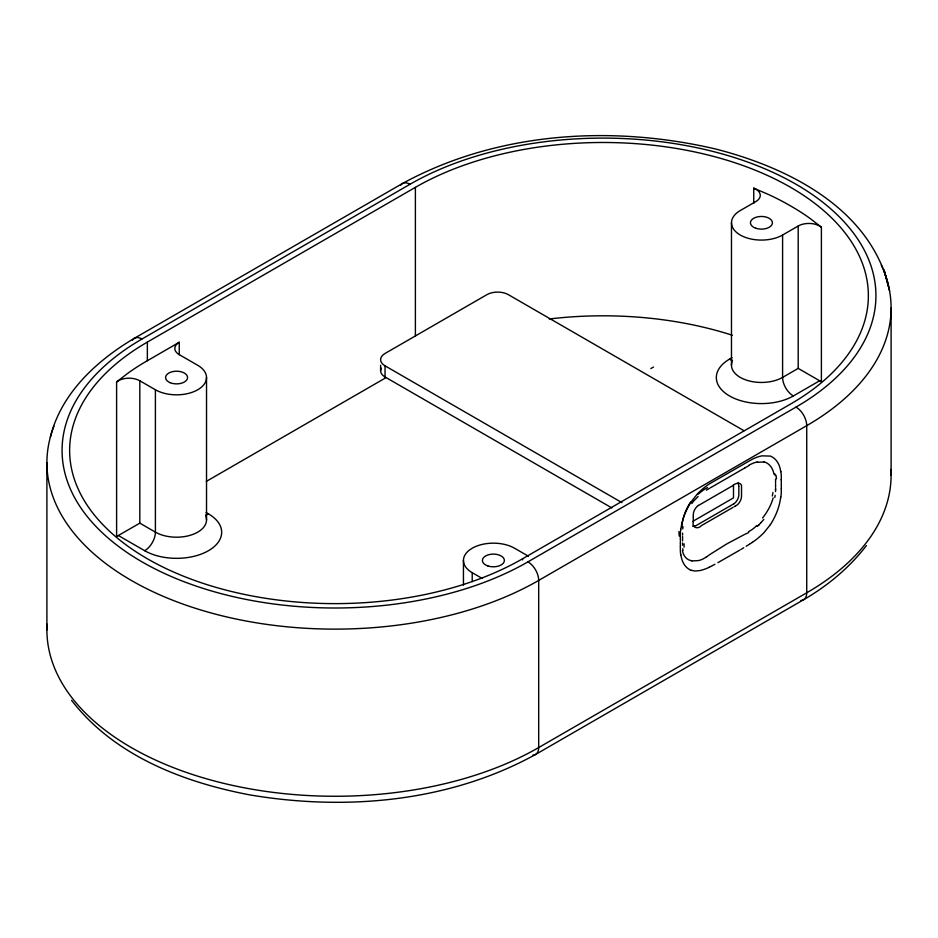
<?xml version="1.0" encoding="UTF-8"?>
<svg xmlns="http://www.w3.org/2000/svg" width="938" height="938" viewBox="0 0 938 938"><rect width="100%" height="100%" fill="white"/><g stroke="black" fill="none" stroke-linecap="round" stroke-linejoin="round"><path stroke-width="1.41" d="M206.524 377.545L206.524 519.91M380.605 370.803L380.605 365.222M463.442 585.148L463.442 560.455M680.367 542.926L680.367 541.988M693.288 521.751C691.529 527.578 697.778 529.759 701.39 525.632L732.859 507.47M693.288 517.237L693.288 521.54M731.476 222.798L731.476 365.163M680.367 543.243L680.367 543.876M682.571 533.089L682.583 535.117M680.367 544.497L680.355 546.209M682.583 542.938L682.571 545.236M738.851 486.107L738.147 482.578M741.536 487.654C742.45 481.194 735.216 482.941 732.308 485.931L699.162 505.066A20.988 12.124 -60 0 0 698.599 505.394L698.411 505.512M738.851 486.541L738.839 494.936A7.715 4.455 -60 0 1 733.915 503.847M741.536 488.088L741.524 496.483A7.715 4.455 -60 0 1 736.6 505.394L735.662 505.852M775.574 489.097L775.562 490.023M775.585 486.904L775.597 484.114M775.585 487.842L775.538 491.559M680.343 546.514L680.331 549.586A50.722 29.289 -60 0 0 680.46 552.529L680.73 554.886M781.272 480.033L781.284 479.412M682.758 528.891L683.005 526.687M680.73 529.302L680.46 531.975A50.711 29.277 -60 0 0 680.331 535.07L680.343 538.119M780.897 497.058L781.166 494.385A50.746 29.301 -60 0 0 781.295 491.301L781.284 488.862M775.175 495.334L774.788 497.468M50.359 437.131C61.099 393.245 96.837 360.485 134.415 338.255L402.449 183.508C497.117 131.754 611.857 124.766 715.671 149.013C786.56 167.175 866.278 206.43 887.641 282.385M770.379 524.6L764.376 532.209A55.143 31.845 -60 0 1 752.382 542.316M691.834 503.577L693.381 501.42M693.663 501.056L698.13 496.46M763.86 519.382L760.859 522.747M866.431 545.564C849.429 567.713 827.656 585.758 803.585 599.745L535.551 754.492C449.173 802.107 345.547 811.135 249.449 794.826C183.004 782.14 114.049 755.536 71.569 700.311M758.525 525.221L759.077 524.635M760.659 522.958L757.388 526.429M116.605 381.977L127.38 373.594A265.337 153.187 0 0 1 143.491 362.959L179.252 342.264A15.16 8.759 0 0 0 179.252 354.646L197.754 365.316A29.946 17.294 0 0 1 197.754 389.762A29.946 17.294 0 0 1 155.403 389.762L139.809 380.769A15.16 8.759 0 0 0 116.605 381.977L116.605 536.735A15.16 8.759 0 0 1 118.364 535.516L139.809 523.134L155.403 532.139A29.946 17.294 0 0 0 190.824 535.117A29.946 17.294 0 0 0 205.891 516.369M706.478 556.938L710.101 554.37M752.382 542.363L749.65 544.11M710.887 553.854L726.997 543.782L744.35 534.578M733.903 503.741L732.977 504.304M706.466 490.117L709.679 488.229M749.38 544.274L746.156 546.268M743.728 547.745L741.043 549.387M739.965 550.031L717.887 562.671M733.985 506.813L735.286 506.063M744.819 467.956L710.605 487.69M744.96 467.874L748.735 465.729M730.737 505.594L732.601 504.515M132.481 340.201A15.16 8.759 60 0 1 142.001 339.005L410.035 184.258A272.911 157.572 0 0 1 795.999 184.258A272.911 157.572 0 0 1 795.999 407.092A15.16 8.759 60 0 1 806.727 425.664L806.727 592.804A15.16 8.759 60 0 1 800.923 600.449M147.36 342.1L415.393 187.354A265.337 153.187 0 0 1 790.64 187.354A265.337 153.187 0 0 1 790.64 404.008L522.607 558.755A265.337 153.187 0 0 1 147.36 558.755A265.337 153.187 0 0 1 147.36 342.1L147.36 360.673M206.313 481.393L385.881 377.721M821.395 227.231L810.62 218.847A265.337 153.187 0 0 0 794.509 208.213L786.689 203.698A265.337 153.187 0 0 0 768.269 194.389L753.742 188.175A15.16 8.759 0 0 1 755.84 201.564L740.246 210.569A29.946 17.294 0 0 0 740.246 235.016A29.946 17.294 0 0 0 782.597 235.016L798.191 226.011A15.16 8.759 0 0 1 821.395 227.231L821.395 381.989A15.16 8.759 0 0 0 819.636 380.769L798.191 368.388L782.597 377.393A29.946 17.294 0 0 1 747.176 380.371A29.946 17.294 0 0 1 732.109 361.622M650.82 368.575L653.493 367.028M819.636 380.769L793.325 395.965A45.106 26.041 0 0 1 729.53 395.953A45.106 26.041 0 0 1 729.53 359.137L732.039 357.683M142.001 339.017A272.911 157.572 0 0 0 142.001 561.85A272.911 157.572 0 0 0 527.965 561.85L795.999 407.104M693.123 521.176L733.493 497.879L733.493 485.063M730.374 505.805L695.926 525.702L692.643 526.253M714.932 564.266L712.505 565.567M712.106 565.79L709.234 567.279M744.924 534.285L748.688 532.561M757.318 462.27L763.907 462.012M691.834 560.959L698.271 560.607A32.08 22.195 -81.4 0 0 706.443 556.82M691.236 570.292L695.035 571.043L699.678 570.597A56.503 32.631 -60 0 0 709.234 567.267M743.975 430.706L508.337 294.661A15.16 8.759 0 0 0 486.904 294.661L385.049 353.462A15.16 8.759 0 0 0 385.049 365.843L385.049 376.982L611.811 507.904M385.049 365.843L621.941 502.616M528.434 556.234L514.563 548.226A29.946 17.294 0 0 0 472.213 548.226A29.946 17.294 0 0 0 472.213 572.684L472.213 581.583M472.213 572.684L481.968 578.312M206.032 512.476L208.471 513.883A45.106 26.041 0 0 1 208.471 550.7A45.106 26.041 0 0 1 144.687 550.712L118.364 535.516M888.544 286.618L884.077 269.898L889.564 290.886M774.788 473.725L775.187 475.566M683.005 550.454L682.747 548.707M780.885 471.509L781.155 473.866A50.582 29.207 -60 0 1 781.284 476.809L781.284 488.71M775.538 479.142L775.562 480.678M680.343 538.435L680.367 541.062M775.585 483.176L775.562 480.983M693.288 517.026L693.288 514.434A7.762 4.479 -60 0 1 698.411 505.406M682.583 536.524L682.583 540.909M891.1 308.063L891.1 475.191M798.191 226.011L798.191 368.388M782.597 235.016L782.597 377.393A15.16 8.759 60 0 0 793.325 395.965M753.742 188.175L753.742 203.37M522.607 558.755L522.607 559.916M415.393 187.354L415.393 336.308M179.252 342.264L179.252 354.693M155.403 389.762L155.403 532.139A15.16 8.759 -60 0 1 144.675 550.712M139.809 380.769L139.809 523.134M46.9 462.809L46.9 629.937M884.03 271.434A288.083 166.319 0 0 1 806.727 425.664L538.693 580.423A288.083 166.319 0 0 1 195.936 608.469A288.083 166.319 0 0 1 53.97 426.18M881.333 265.114A288.083 166.319 0 0 1 882.998 268.901M890.924 469.457A288.083 166.319 0 0 1 806.727 592.804L538.693 747.551A15.16 8.759 60 0 1 532.89 755.196M527.965 561.85A15.16 8.759 60 0 1 538.693 580.423L538.693 747.551A288.083 166.319 0 0 1 220.172 782.48A288.083 166.319 0 0 1 47.076 624.204M400.514 185.454A15.16 8.759 60 0 1 410.035 184.258M775.925 475.179A35.046 24.974 -44.9 0 1 776.465 478.779M763.989 461.824A33.416 20.39 -60.8 0 1 774.038 474.3M748.876 465.213A32.08 13.085 -43.6 0 1 757.576 461.848M698.2 494.174A32.185 11.702 -51.4 0 1 707.486 487.596M681.797 527.133A33.405 20.671 -65.5 0 1 690.567 502.147M679.276 536.055A36.066 19.159 -66.1 0 1 678.936 531.518M684.083 547.194A34.976 13.976 -71.5 0 1 684.083 543.817M691.927 560.76A33.405 18.092 -59.4 0 1 682.477 550.923M756.814 525.468A32.162 23.942 -71.5 0 1 748.524 531.682M773.158 497.937A33.252 17.705 -55 0 1 762.582 517.964M772.935 492.473A34.905 21.551 -53.5 0 1 772.302 495.979M780.733 471.626A42.527 24.552 -60 0 0 770.391 456.091L761.926 455.845A56.432 32.584 -60 0 0 752.382 459.186L709.257 483.961A55.236 31.892 -60 0 0 697.251 494.103L691.236 501.736A42.456 24.505 -60 0 0 680.882 529.231M691.2 570.351A42.55 24.564 -60 0 1 680.882 554.78M780.709 497.14A42.327 24.435 -60 0 1 770.403 524.623M549.281 318.979A265.337 153.187 0 0 1 732.308 335.229M208.471 513.883A15.16 8.759 -60 0 1 205.516 515.103M732.484 360.356A15.16 8.759 60 0 1 729.53 359.125M385.049 376.982A15.16 8.759 0 0 1 381.32 368.142M755.934 228.286A10.998 6.343 0 0 0 772.42 222.798A10.998 6.343 0 0 0 755.934 217.299A10.998 6.343 0 0 0 755.934 228.286M487.889 565.954A10.998 6.343 0 0 0 504.386 560.455A10.998 6.343 0 0 0 487.889 554.956A10.998 6.343 0 0 0 487.889 565.954M170.13 382.681A10.998 6.343 0 0 0 187.506 378.202A10.998 6.343 0 0 0 172.088 371.753A10.998 6.343 0 0 0 170.13 382.681"/></g></svg>
